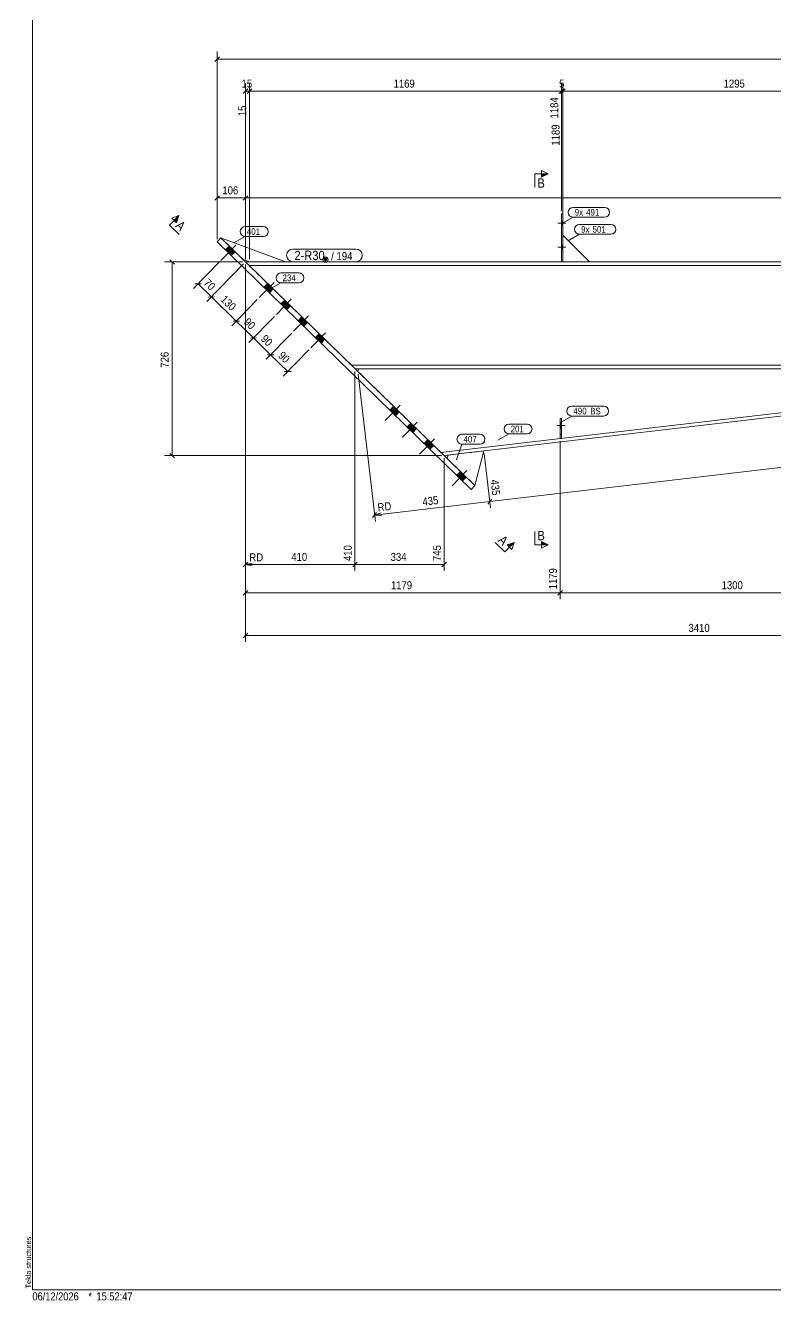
# Model space of a CAD drawing. Header units: millimetres. Extents: x 2 to 1174, y 1 to 825.
# Drawn here: x 2.4 to 283.5, y 1 to 478.9 of the extents above; entities that cross this region are included whole.
import ezdxf

# ---------------------------------------------------------------- set-up
doc = ezdxf.new("R2010")
doc.units = ezdxf.units.MM
for name, pattern in [('XKITLINE00', [0]), ('XKITLINE01', [4, 1, -1, 1, -1]), ('XKITLINE02', [4, 2, -2])]:
    doc.linetypes.add(name, pattern=pattern)
for name, color, linetype, lineweight in [('Bolt', 3, 'Continuous', 0), ('Dimensions', 7, 'Continuous', 0), ('DrawingSheet', 5, 'Continuous', 0), ('OtherObjectType', 7, 'Continuous', 0), ('Part', 2, 'Continuous', 0), ('PartMark', 7, 'Continuous', 0), ('Section', 6, 'Continuous', 0)]:
    doc.layers.add(name, color=color, linetype=linetype, lineweight=lineweight)
doc.styles.add('ARIAL', font='ARIAL.TTF')
doc.styles.add('ARIAL_NARROW', font='ARIALN.TTF')

# ---------------------------------------------------------------- blocks, each defined once
blk = doc.blocks.new('*A10')
at = {"layer": 'Bolt'}
for points in [[(80.93, 394.05), (79.53, 392.62), (77.38, 394.72), (78.78, 396.15)], [(80.93, 394.05), (79.53, 392.62), (77.38, 394.72), (78.78, 396.15)], [(95.25, 380.09), (93.85, 378.66), (91.71, 380.75), (93.1, 382.19)], [(95.25, 380.09), (93.85, 378.66), (91.71, 380.75), (93.1, 382.19)], [(101.69, 373.81), (100.3, 372.38), (98.15, 374.47), (99.55, 375.9)], [(101.69, 373.81), (100.3, 372.38), (98.15, 374.47), (99.55, 375.9)], [(108.14, 367.53), (106.74, 366.1), (104.59, 368.19), (105.99, 369.62)], [(108.14, 367.53), (106.74, 366.1), (104.59, 368.19), (105.99, 369.62)], [(114.58, 361.24), (113.19, 359.81), (111.04, 361.91), (112.43, 363.34)], [(114.58, 361.24), (113.19, 359.81), (111.04, 361.91), (112.43, 363.34)], [(142.51, 334.02), (141.11, 332.59), (138.96, 334.68), (140.36, 336.11)], [(142.51, 334.02), (141.11, 332.59), (138.96, 334.68), (140.36, 336.11)], [(148.95, 327.74), (147.56, 326.31), (145.41, 328.4), (146.8, 329.83)], [(148.95, 327.74), (147.56, 326.31), (145.41, 328.4), (146.8, 329.83)], [(155.4, 321.46), (154, 320.02), (151.85, 322.12), (153.25, 323.55)], [(155.4, 321.46), (154, 320.02), (151.85, 322.12), (153.25, 323.55)], [(167.57, 309.59), (166.17, 308.16), (164.03, 310.25), (165.42, 311.68)], [(167.57, 309.59), (166.17, 308.16), (164.03, 310.25), (165.42, 311.68)]]:
    blk.add_hatch(color=3, dxfattribs=at).paths.add_polyline_path(points, flags=17)
at = {"layer": 'Bolt', "color": 3, "linetype": 'XKITLINE00', "lineweight": 0}
for p, q in [((75.67, 390.8), (81.25, 396.53)), ((75.67, 390.8), (81.25, 396.53)), ((77.38, 394.72), (78.78, 396.15)), ((77.38, 394.72), (78.78, 396.15)), ((79.53, 392.62), (80.93, 394.05)), ((79.53, 392.62), (80.93, 394.05)), ((89.99, 376.84), (95.57, 382.57)), ((89.99, 376.84), (95.57, 382.57)), ((91.71, 380.75), (93.1, 382.19)), ((91.71, 380.75), (93.1, 382.19)), ((93.85, 378.66), (95.25, 380.09)), ((93.85, 378.66), (95.25, 380.09)), ((96.43, 370.56), (102.02, 376.29)), ((96.43, 370.56), (102.02, 376.29)), ((98.15, 374.47), (99.55, 375.9)), ((98.15, 374.47), (99.55, 375.9)), ((100.3, 372.38), (101.69, 373.81)), ((100.3, 372.38), (101.69, 373.81)), ((102.88, 364.28), (108.46, 370.01)), ((102.88, 364.28), (108.46, 370.01)), ((104.59, 368.19), (105.99, 369.62)), ((104.59, 368.19), (105.99, 369.62)), ((106.74, 366.1), (108.14, 367.53)), ((106.74, 366.1), (108.14, 367.53)), ((109.32, 358), (114.9, 363.72)), ((109.32, 358), (114.9, 363.72)), ((111.04, 361.91), (112.43, 363.34)), ((111.04, 361.91), (112.43, 363.34)), ((113.19, 359.81), (114.58, 361.24)), ((113.19, 359.81), (114.58, 361.24)), ((137.25, 330.77), (142.83, 336.5)), ((137.25, 330.77), (142.83, 336.5)), ((138.96, 334.68), (140.36, 336.11)), ((138.96, 334.68), (140.36, 336.11)), ((141.11, 332.59), (142.51, 334.02)), ((141.11, 332.59), (142.51, 334.02)), ((143.69, 324.49), (149.27, 330.22)), ((143.69, 324.49), (149.27, 330.22)), ((145.41, 328.4), (146.8, 329.83)), ((145.41, 328.4), (146.8, 329.83)), ((147.56, 326.31), (148.95, 327.74)), ((147.56, 326.31), (148.95, 327.74)), ((150.13, 318.21), (155.72, 323.93)), ((150.13, 318.21), (155.72, 323.93)), ((151.85, 322.12), (153.25, 323.55)), ((151.85, 322.12), (153.25, 323.55)), ((154, 320.02), (155.4, 321.46)), ((154, 320.02), (155.4, 321.46)), ((162.31, 306.34), (167.89, 312.07)), ((162.31, 306.34), (167.89, 312.07)), ((164.03, 310.25), (165.42, 311.68)), ((164.03, 310.25), (165.42, 311.68)), ((166.17, 308.16), (167.57, 309.59)), ((166.17, 308.16), (167.57, 309.59))]:
    blk.add_line(p, q, dxfattribs=at)
blk = doc.blocks.new('*A32')
at = {"layer": 'Part', "color": 2, "linetype": 'XKITLINE00', "lineweight": 0}
for p, q in [((203.8, 408.22), (203.3, 408.22)), ((203.3, 408.22), (203.3, 390.22)), ((203.8, 390.22), (203.8, 408.22))]:
    blk.add_line(p, q, dxfattribs=at)
at = {"layer": 'Part', "color": 7, "linetype": 'XKITLINE01', "lineweight": 0}
blk.add_line((203.3, 390.22), (203.8, 390.22), dxfattribs=at)
blk = doc.blocks.new('*A33')
at = {"layer": 'Part', "color": 7, "linetype": 'XKITLINE01', "lineweight": 0}
for p, q in [((202.8, 331.61), (202.8, 324.11)), ((203.3, 331.61), (202.8, 331.61)), ((203.3, 324.11), (203.3, 331.61)), ((202.8, 325.61), (203.3, 325.61)), ((202.8, 324.11), (203.3, 324.11))]:
    blk.add_line(p, q, dxfattribs=at)
blk = doc.blocks.new('*A34')
at = {"layer": 'Part', "color": 2, "linetype": 'XKITLINE00', "lineweight": 0}
blk.add_line((213.8, 390.22), (203.8, 400.22), dxfattribs=at)
at = {"layer": 'Part', "color": 7, "linetype": 'XKITLINE01', "lineweight": 0}
for p, q in [((203.8, 400.22), (203.8, 390.22)), ((203.8, 390.22), (213.8, 390.22))]:
    blk.add_line(p, q, dxfattribs=at)
blk = doc.blocks.new('*A38')
at = {"layer": 'Part', "color": 2, "linetype": 'XKITLINE00', "lineweight": 0}
for p, q in [((75.63, 399.22), (99.86, 390.22)), ((86.36, 390.22), (83.79, 391.26))]:
    blk.add_line(p, q, dxfattribs=at)
at = {"layer": 'Part', "color": 7, "linetype": 'XKITLINE01', "lineweight": 0}
for p, q in [((83.79, 391.26), (75.63, 399.22)), ((99.86, 390.22), (86.36, 390.22))]:
    blk.add_line(p, q, dxfattribs=at)
blk = doc.blocks.new('*A50')
at = {"layer": 'Part', "color": 2, "linetype": 'XKITLINE00', "lineweight": 0}
for p, q in [((202.8, 324.11), (202.8, 331.61)), ((202.8, 331.61), (203.3, 331.61)), ((203.3, 331.61), (203.3, 324.11)), ((203.3, 324.11), (202.8, 324.11))]:
    blk.add_line(p, q, dxfattribs=at)
at = {"layer": 'Part', "color": 7, "linetype": 'XKITLINE01', "lineweight": 0}
blk.add_line((202.8, 325.61), (203.3, 325.61), dxfattribs=at)
blk = doc.blocks.new('*A51')
at = {"layer": 'Part', "color": 2, "linetype": 'XKITLINE00', "lineweight": 0}
for p, q in [((127.38, 350.22), (126.95, 349.19)), ((425.89, 350.22), (158.12, 318.81)), ((426.05, 348.93), (159.31, 317.64)), ((425.89, 350.22), (426.05, 348.93))]:
    blk.add_line(p, q, dxfattribs=at)
at = {"layer": 'Part', "color": 7, "linetype": 'XKITLINE01', "lineweight": 0}
for p, q in [((126.95, 349.19), (126.97, 349.2)), ((159.31, 317.64), (126.95, 349.19)), ((126.97, 349.2), (127.38, 350.22)), ((158.12, 318.81), (126.97, 349.2)), ((425.89, 350.22), (127.38, 350.22))]:
    blk.add_line(p, q, dxfattribs=at)
blk = doc.blocks.new('*A52')
at = {"layer": 'Part', "color": 2, "linetype": 'XKITLINE00', "lineweight": 0}
for p, q in [((75.63, 399.22), (74.23, 397.79)), ((74.23, 397.79), (169.46, 304.95)), ((75.63, 399.22), (170.86, 306.38)), ((169.46, 304.95), (170.86, 306.38))]:
    blk.add_line(p, q, dxfattribs=at)
blk = doc.blocks.new('*A53')
at = {"layer": 'Part', "color": 2, "linetype": 'XKITLINE00', "lineweight": 0}
for p, q in [((160.39, 316.59), (160.8, 317.81)), ((174.21, 319.38), (170.86, 306.38))]:
    blk.add_line(p, q, dxfattribs=at)
at = {"layer": 'Part', "color": 7, "linetype": 'XKITLINE01', "lineweight": 0}
for p, q in [((170.86, 306.38), (160.39, 316.59)), ((160.8, 317.81), (174.21, 319.38))]:
    blk.add_line(p, q, dxfattribs=at)
blk = doc.blocks.new('*A72')
at = {"layer": 'Bolt'}
for points in [[(203.3, 405.52), (203.8, 405.52), (203.8, 404.12), (203.3, 404.12)], [(203.3, 405.52), (203.8, 405.52), (203.8, 404.12), (203.3, 404.12)], [(203.3, 396.52), (203.8, 396.52), (203.8, 395.12), (203.3, 395.12)], [(203.3, 396.52), (203.8, 396.52), (203.8, 395.12), (203.3, 395.12)]]:
    blk.add_hatch(color=3, dxfattribs=at).paths.add_polyline_path(points, flags=17)
at = {"layer": 'Bolt', "color": 3, "linetype": 'XKITLINE00', "lineweight": 0}
for p, q in [((204.96, 404.82), (201.96, 404.82)), ((204.96, 404.82), (201.96, 404.82)), ((203.8, 405.52), (203.3, 405.52)), ((203.8, 405.52), (203.3, 405.52)), ((203.8, 404.12), (203.3, 404.12)), ((203.8, 404.12), (203.3, 404.12)), ((204.96, 395.82), (201.96, 395.82)), ((204.96, 395.82), (201.96, 395.82)), ((203.8, 396.52), (203.3, 396.52)), ((203.8, 396.52), (203.3, 396.52)), ((203.8, 395.12), (203.3, 395.12)), ((203.8, 395.12), (203.3, 395.12))]:
    blk.add_line(p, q, dxfattribs=at)
blk = doc.blocks.new('*A73')
at = {"layer": 'Bolt', "color": 3, "linetype": 'XKITLINE02', "lineweight": 0}
for p, q in [((203.3, 329.89), (202.8, 329.89)), ((204.65, 328.91), (201.65, 328.91)), ((203.3, 327.92), (202.8, 327.92))]:
    blk.add_line(p, q, dxfattribs=at)
blk = doc.blocks.new('*A86')
at = {"layer": 'Bolt'}
blk.add_hatch(color=3, dxfattribs=at).paths.add_polyline_path([(203.3, 327.92), (202.8, 327.92), (202.8, 329.89), (203.3, 329.89)], flags=17)
at = {"layer": 'Bolt', "color": 3, "linetype": 'XKITLINE00', "lineweight": 0}
for p, q in [((203.3, 329.89), (202.8, 329.89)), ((204.65, 328.91), (201.65, 328.91)), ((203.3, 327.92), (202.8, 327.92))]:
    blk.add_line(p, q, dxfattribs=at)
blk = doc.blocks.new('*A87')
at = {"layer": 'Part'}
blk.add_hatch(color=2, dxfattribs=at).paths.add_polyline_path([(114.06, 391.62), (115.66, 391.62), (114.86, 390.22)], flags=17)
at = {"layer": 'Part', "color": 2, "linetype": 'XKITLINE00', "lineweight": 0}
for p, q in [((500.8, 390.22), (84.86, 390.22)), ((500.8, 388.92), (86.2, 388.92)), ((114.86, 390.22), (114.06, 391.62)), ((114.06, 391.62), (115.66, 391.62)), ((115.66, 391.62), (114.86, 390.22)), ((124.56, 351.52), (500.8, 351.52)), ((125.89, 350.22), (500.8, 350.22))]:
    blk.add_line(p, q, dxfattribs=at)
at = {"layer": 'Part', "color": 7, "linetype": 'XKITLINE01', "lineweight": 0}
blk.add_line((84.86, 390.22), (125.89, 350.22), dxfattribs=at)
at = {"layer": 'Part', "color": 2, "linetype": 'XKITLINE00', "lineweight": 0}
blk.add_circle((114.86, 391.12), 1, dxfattribs=at)
blk = doc.blocks.new('*A216')
at = {"layer": 'DrawingSheet', "color": 5, "linetype": 'XKITLINE00', "lineweight": 0}
for p, q in [((5, 825), (5, 5)), ((5, 5), (1174, 5))]:
    blk.add_line(p, q, dxfattribs=at)
at = {"layer": 'DrawingSheet', "color": 5, "style": 'ARIAL', "width": 0.85}
blk.add_text('Tekla structures', height=2, rotation=90, dxfattribs=at).set_placement((4.5, 5.5))
blk = doc.blocks.new('*A223')
at = {"layer": 'OtherObjectType', "color": 7, "style": 'ARIAL_NARROW', "width": 1.008832}
for s, p in [('06/12/2026', (4.99, 1)), ('*', (26, 1)), ('15:52:47', (29, 1))]:
    blk.add_text(s, height=3, dxfattribs=at).set_placement(p)
blk = doc.blocks.new('*A224')
at = {"layer": 'Dimensions', "color": 7, "linetype": 'XKITLINE00', "lineweight": 0}
for p, q in [((74.97, 390.09), (65.39, 380.26)), ((84.17, 389.5), (70.4, 375.38)), ((68.27, 382), (65.87, 381.97)), ((67.07, 381.98), (72.07, 377.1)), ((73.27, 377.11), (70.87, 377.08))]:
    blk.add_line(p, q, dxfattribs=at)
at = {"layer": 'Dimensions', "color": 3}
for p in [(67.07, 381.98), (72.07, 377.1)]:
    blk.add_point(p, dxfattribs=at)
at = {"layer": 'Dimensions', "color": 3, "style": 'ARIAL', "width": 0.85}
blk.add_text('70', height=3, rotation=-44.2724, dxfattribs=at).set_placement((68.92, 382.06))
blk = doc.blocks.new('*A225')
at = {"layer": 'Dimensions', "color": 7, "linetype": 'XKITLINE00', "lineweight": 0}
for p, q in [((84.17, 389.5), (70.4, 375.38)), ((73.27, 377.11), (70.87, 377.08)), ((72.07, 377.1), (81.39, 368.02)), ((89.29, 376.13), (79.71, 366.3)), ((82.59, 368.04), (80.19, 368.01))]:
    blk.add_line(p, q, dxfattribs=at)
at = {"layer": 'Dimensions', "color": 3}
for p in [(72.07, 377.1), (81.39, 368.02)]:
    blk.add_point(p, dxfattribs=at)
at = {"layer": 'Dimensions', "color": 3, "style": 'ARIAL', "width": 0.85}
blk.add_text('130', height=3, rotation=-44.2724, dxfattribs=at).set_placement((75.28, 375.86))
blk = doc.blocks.new('*A226')
at = {"layer": 'Dimensions', "color": 7, "linetype": 'XKITLINE00', "lineweight": 0}
for p, q in [((89.29, 376.13), (79.71, 366.3)), ((82.59, 368.04), (80.19, 368.01)), ((81.39, 368.02), (87.83, 361.74)), ((95.73, 369.84), (86.16, 360.02)), ((89.03, 361.75), (86.63, 361.72))]:
    blk.add_line(p, q, dxfattribs=at)
at = {"layer": 'Dimensions', "color": 3}
for p in [(81.39, 368.02), (87.83, 361.74)]:
    blk.add_point(p, dxfattribs=at)
at = {"layer": 'Dimensions', "color": 3, "style": 'ARIAL', "width": 0.85}
blk.add_text('90', height=3, rotation=-44.2724, dxfattribs=at).set_placement((83.96, 367.4))
blk = doc.blocks.new('*A227')
at = {"layer": 'Dimensions', "color": 7, "linetype": 'XKITLINE00', "lineweight": 0}
for p, q in [((83.86, 390.22), (54.56, 390.22)), ((56.56, 391.07), (58.25, 389.37)), ((57.41, 317.64), (57.41, 390.22)), ((158.31, 317.64), (54.56, 317.64)), ((56.56, 318.49), (58.25, 316.79))]:
    blk.add_line(p, q, dxfattribs=at)
at = {"layer": 'Dimensions', "color": 3}
for p in [(57.41, 390.22), (57.41, 317.64)]:
    blk.add_point(p, dxfattribs=at)
at = {"layer": 'Dimensions', "color": 3, "style": 'ARIAL', "width": 0.85}
blk.add_text('726', height=3, rotation=90.0002, dxfattribs=at).set_placement((56.06, 350.59))
blk = doc.blocks.new('*A228')
at = {"layer": 'Dimensions', "color": 7, "linetype": 'XKITLINE00', "lineweight": 0}
for p, q in [((74.23, 398.79), (74.23, 469.07)), ((75.08, 467.07), (73.38, 465.37)), ((74.23, 466.22), (990.16, 466.22))]:
    blk.add_line(p, q, dxfattribs=at)
at = {"layer": 'Dimensions', "color": 3}
blk.add_point((74.23, 466.22), dxfattribs=at)
blk = doc.blocks.new('*A229')
at = {"layer": 'Dimensions', "color": 7, "linetype": 'XKITLINE00', "lineweight": 0}
for p, q in [((74.23, 398.79), (74.23, 417.07)), ((84.86, 391.22), (84.86, 417.07)), ((75.08, 415.07), (73.38, 413.37)), ((74.23, 414.22), (84.86, 414.22)), ((85.71, 415.07), (84.01, 413.37))]:
    blk.add_line(p, q, dxfattribs=at)
at = {"layer": 'Dimensions', "color": 3}
for p in [(74.23, 414.22), (84.86, 414.22)]:
    blk.add_point(p, dxfattribs=at)
at = {"layer": 'Dimensions', "color": 3, "style": 'ARIAL', "width": 0.85}
blk.add_text('106', height=3, dxfattribs=at).set_placement((76.21, 415.57))
blk = doc.blocks.new('*A230')
at = {"layer": 'Dimensions', "color": 7, "linetype": 'XKITLINE00', "lineweight": 0}
for p, q in [((85.71, 455.07), (84.01, 453.37)), ((84.86, 391.22), (84.86, 457.07)), ((84.86, 454.22), (86.36, 454.22)), ((87.21, 455.07), (85.51, 453.37)), ((86.36, 391.22), (86.36, 457.07))]:
    blk.add_line(p, q, dxfattribs=at)
at = {"layer": 'Dimensions', "color": 3}
for p in [(84.86, 454.22), (86.36, 454.22)]:
    blk.add_point(p, dxfattribs=at)
at = {"layer": 'Dimensions', "color": 3, "style": 'ARIAL', "width": 0.85}
blk.add_text('15', height=3, dxfattribs=at).set_placement((83.39, 455.57))
blk.add_text('15', height=3, rotation=90.0002, dxfattribs=at).set_placement((85.16, 444.87))
blk = doc.blocks.new('*A231')
at = {"layer": 'PartMark', "color": 7, "linetype": 'XKITLINE00', "lineweight": 0}
for p, q in [((84.75, 403.48), (91.51, 403.48)), ((80.5, 397.39), (84.75, 399.78)), ((84.75, 399.78), (91.51, 399.78))]:
    blk.add_line(p, q, dxfattribs=at)
for centre, start, end in [((84.75, 401.63), 90, 270), ((91.51, 401.63), 270, 90)]:
    blk.add_arc(centre, 1.85, start, end, dxfattribs=at)
at = {"layer": 'PartMark', "color": 3, "style": 'ARIAL', "width": 0.85}
blk.add_text('401', height=2.5, dxfattribs=at).set_placement((85.35, 400.38))
blk = doc.blocks.new('*A232')
at = {"layer": 'Section'}
for points in [[(58.12, 405.81), (59.87, 407.6), (59.02, 404.94)], [(182.89, 284.18), (185.53, 285.1), (183.78, 283.31)]]:
    blk.add_hatch(color=3, dxfattribs=at).paths.add_polyline_path(points, flags=17)
at = {"layer": 'Section', "color": 1, "linetype": 'XKITLINE00', "lineweight": 0}
for p, q in [((56.38, 404.02), (59.87, 407.6)), ((56.38, 404.02), (59.96, 400.53)), ((182.04, 281.52), (178.46, 285.01)), ((182.04, 281.52), (185.53, 285.1))]:
    blk.add_line(p, q, dxfattribs=at)
at = {"layer": 'Section', "color": 3, "linetype": 'XKITLINE00', "lineweight": 0}
for p, q in [((57.23, 406.68), (59.87, 407.6)), ((59.02, 404.94), (57.23, 406.68)), ((59.87, 407.6), (59.02, 404.94)), ((185.53, 285.1), (182.89, 284.18)), ((182.89, 284.18), (184.68, 282.44)), ((185.53, 285.1), (184.68, 282.44))]:
    blk.add_line(p, q, dxfattribs=at)
at = {"layer": 'Section', "color": 7, "style": 'ARIAL', "width": 0.85}
for p in [(58.33, 403.52), (179.25, 285.63)]:
    blk.add_text('A', height=3.5, rotation=-44.2724, dxfattribs=at).set_placement(p)
blk = doc.blocks.new('*A234')
at = {"layer": 'Dimensions', "color": 7, "linetype": 'XKITLINE00', "lineweight": 0}
for p, q in [((84.86, 391.22), (84.86, 417.07)), ((85.71, 415.07), (84.01, 413.37)), ((84.86, 414.22), (988.16, 414.22))]:
    blk.add_line(p, q, dxfattribs=at)
at = {"layer": 'Dimensions', "color": 3}
blk.add_point((84.86, 414.22), dxfattribs=at)
blk = doc.blocks.new('*A238')
at = {"layer": 'PartMark', "color": 7, "linetype": 'XKITLINE00', "lineweight": 0}
for p, q in [((179.41, 323.38), (183.66, 325.77)), ((183.66, 329.47), (190.42, 329.47)), ((183.66, 325.77), (190.42, 325.77))]:
    blk.add_line(p, q, dxfattribs=at)
for centre, start, end in [((183.66, 327.62), 90, 270), ((190.42, 327.62), 270, 90)]:
    blk.add_arc(centre, 1.85, start, end, dxfattribs=at)
at = {"layer": 'PartMark', "color": 3, "style": 'ARIAL', "width": 0.85}
blk.add_text('201', height=2.5, dxfattribs=at).set_placement((184.26, 326.37))
blk = doc.blocks.new('*A242')
at = {"layer": 'PartMark', "color": 7, "linetype": 'XKITLINE00', "lineweight": 0}
for p, q in [((102.61, 395.02), (126.26, 395.02)), ((102.61, 390.32), (126.26, 390.32))]:
    blk.add_line(p, q, dxfattribs=at)
for centre, start, end in [((102.61, 392.67), 90, 270), ((126.26, 392.67), 270, 90)]:
    blk.add_arc(centre, 2.35, start, end, dxfattribs=at)
at = {"layer": 'PartMark', "color": 1, "style": 'ARIAL', "width": 0.85}
blk.add_text('2-R30', height=3.5, dxfattribs=at).set_placement((103.21, 390.92))
at = {"layer": 'PartMark', "color": 3, "style": 'ARIAL', "width": 0.85}
for s, p in [('/', (116.97, 390.92)), ('194', (118.99, 390.92))]:
    blk.add_text(s, height=3, dxfattribs=at).set_placement(p)
blk = doc.blocks.new('*A243')
at = {"layer": 'PartMark', "color": 7, "linetype": 'XKITLINE00', "lineweight": 0}
for p, q in [((210.07, 404.28), (221.85, 404.28)), ((205.83, 398.19), (210.07, 400.58)), ((210.07, 400.58), (221.85, 400.58))]:
    blk.add_line(p, q, dxfattribs=at)
for centre, start, end in [((210.07, 402.43), 90, 270), ((221.85, 402.43), 270, 90)]:
    blk.add_arc(centre, 1.85, start, end, dxfattribs=at)
at = {"layer": 'PartMark', "color": 3, "style": 'ARIAL', "width": 0.85}
for s, p in [('9x', (210.67, 401.18)), ('501', (214.94, 401.18))]:
    blk.add_text(s, height=2.5, dxfattribs=at).set_placement(p)
blk = doc.blocks.new('*A244')
at = {"layer": 'PartMark', "color": 7, "linetype": 'XKITLINE00', "lineweight": 0}
for p, q in [((203.43, 404.59), (207.67, 406.98)), ((207.67, 410.68), (219.45, 410.68)), ((207.67, 406.98), (219.45, 406.98))]:
    blk.add_line(p, q, dxfattribs=at)
for centre, start, end in [((207.67, 408.83), 90, 270), ((219.45, 408.83), 270, 90)]:
    blk.add_arc(centre, 1.85, start, end, dxfattribs=at)
at = {"layer": 'PartMark', "color": 3, "style": 'ARIAL', "width": 0.85}
for s, p in [('9x', (208.27, 407.58)), ('491', (212.54, 407.58))]:
    blk.add_text(s, height=2.5, dxfattribs=at).set_placement(p)
blk = doc.blocks.new('*A248')
at = {"layer": 'PartMark', "color": 7, "linetype": 'XKITLINE00', "lineweight": 0}
for p, q in [((207.17, 336.17), (219.13, 336.17)), ((202.93, 330.08), (207.17, 332.47)), ((207.17, 332.47), (219.13, 332.47))]:
    blk.add_line(p, q, dxfattribs=at)
for centre, start, end in [((207.17, 334.32), 90, 270), ((219.13, 334.32), 270, 90)]:
    blk.add_arc(centre, 1.85, start, end, dxfattribs=at)
at = {"layer": 'PartMark', "color": 3, "style": 'ARIAL', "width": 0.85}
for s, p in [('490', (207.77, 333.07)), ('BS', (214.08, 333.07))]:
    blk.add_text(s, height=2.5, dxfattribs=at).set_placement(p)
blk = doc.blocks.new('*A254')
at = {"layer": 'Section'}
for points in [[(195.8, 423.28), (198.3, 423.28), (195.8, 422.03)], [(195.8, 285.4), (198.3, 284.15), (195.8, 284.15)]]:
    blk.add_hatch(color=3, dxfattribs=at).paths.add_polyline_path(points, flags=17)
at = {"layer": 'Section', "color": 1, "linetype": 'XKITLINE00', "lineweight": 0}
for p, q in [((193.3, 423.28), (193.3, 418.28)), ((193.3, 423.28), (198.3, 423.28)), ((193.3, 284.15), (193.3, 289.15)), ((193.3, 284.15), (198.3, 284.15))]:
    blk.add_line(p, q, dxfattribs=at)
at = {"layer": 'Section', "color": 3, "linetype": 'XKITLINE00', "lineweight": 0}
for p, q in [((195.8, 422.03), (195.8, 424.53)), ((195.8, 424.53), (198.3, 423.28)), ((198.3, 423.28), (195.8, 422.03)), ((198.3, 284.15), (195.8, 285.4)), ((195.8, 285.4), (195.8, 282.9)), ((198.3, 284.15), (195.8, 282.9))]:
    blk.add_line(p, q, dxfattribs=at)
at = {"layer": 'Section', "color": 7, "style": 'ARIAL', "width": 0.85}
for p in [(194.3, 418.03), (194.3, 285.9)]:
    blk.add_text('B', height=3.5, dxfattribs=at).set_placement(p)
blk = doc.blocks.new('*A259')
at = {"layer": 'Dimensions', "color": 7, "linetype": 'XKITLINE00', "lineweight": 0}
for p, q in [((95.73, 369.84), (86.16, 360.02)), ((102.18, 363.56), (92.6, 353.74)), ((89.03, 361.75), (86.63, 361.72)), ((87.83, 361.74), (94.28, 355.46)), ((95.48, 355.47), (93.08, 355.44))]:
    blk.add_line(p, q, dxfattribs=at)
at = {"layer": 'Dimensions', "color": 3}
for p in [(87.83, 361.74), (94.28, 355.46)]:
    blk.add_point(p, dxfattribs=at)
at = {"layer": 'Dimensions', "color": 3, "style": 'ARIAL', "width": 0.85}
blk.add_text('90', height=3, rotation=-44.2724, dxfattribs=at).set_placement((90.4, 361.12))
blk = doc.blocks.new('*A260')
at = {"layer": 'Dimensions', "color": 7, "linetype": 'XKITLINE00', "lineweight": 0}
for p, q in [((102.18, 363.56), (92.6, 353.74)), ((95.48, 355.47), (93.08, 355.44)), ((94.28, 355.46), (100.72, 349.17)), ((108.62, 357.28), (99.04, 347.45)), ((101.92, 349.19), (99.52, 349.16))]:
    blk.add_line(p, q, dxfattribs=at)
at = {"layer": 'Dimensions', "color": 3}
for p in [(94.28, 355.46), (100.72, 349.17)]:
    blk.add_point(p, dxfattribs=at)
at = {"layer": 'Dimensions', "color": 3, "style": 'ARIAL', "width": 0.85}
blk.add_text('90', height=3, rotation=-44.2724, dxfattribs=at).set_placement((96.85, 354.83))
blk = doc.blocks.new('*A261')
at = {"layer": 'Dimensions', "color": 7, "linetype": 'XKITLINE00', "lineweight": 0}
for p, q in [((84.86, 389.22), (84.86, 274.42)), ((84.86, 389.22), (84.86, 274.42)), ((125.89, 349.22), (125.89, 274.42)), ((85.71, 277.67), (84.01, 275.98)), ((87.36, 277.32), (84.86, 276.82)), ((126.74, 277.67), (125.05, 275.98)), ((84.86, 276.82), (125.89, 276.82)), ((87.36, 276.32), (84.86, 276.82)), ((92.08, 276.82), (84.86, 276.82))]:
    blk.add_line(p, q, dxfattribs=at)
at = {"layer": 'Dimensions', "color": 3}
for p in [(84.86, 276.82), (125.89, 276.82)]:
    blk.add_point(p, dxfattribs=at)
at = {"layer": 'Dimensions', "color": 7}
blk.add_point((84.86, 276.82), dxfattribs=at)
at = {"layer": 'Dimensions', "color": 3, "style": 'ARIAL', "width": 0.85}
blk.add_text('410', height=3, rotation=90.0002, dxfattribs=at).set_placement((124.69, 278.12))
for s, p in [('RD', (86.31, 278.02)), ('410', (102.04, 278.17))]:
    blk.add_text(s, height=3, dxfattribs=at).set_placement(p)
blk = doc.blocks.new('*A262')
at = {"layer": 'Dimensions', "color": 7, "linetype": 'XKITLINE00', "lineweight": 0}
for p, q in [((125.89, 349.22), (125.89, 274.42)), ((159.31, 316.64), (159.31, 274.42)), ((126.74, 277.67), (125.05, 275.98)), ((160.16, 277.67), (158.47, 275.98)), ((125.89, 276.82), (159.31, 276.82))]:
    blk.add_line(p, q, dxfattribs=at)
at = {"layer": 'Dimensions', "color": 3}
for p in [(125.89, 276.82), (159.31, 276.82)]:
    blk.add_point(p, dxfattribs=at)
at = {"layer": 'Dimensions', "color": 3, "style": 'ARIAL', "width": 0.85}
blk.add_text('745', height=3, rotation=90.0002, dxfattribs=at).set_placement((158.11, 278.12))
blk.add_text('334', height=3, dxfattribs=at).set_placement((139.27, 278.17))
blk = doc.blocks.new('*A263')
at = {"layer": 'Dimensions', "color": 7, "linetype": 'XKITLINE00', "lineweight": 0}
for p, q in [((84.86, 389.22), (84.86, 247.82)), ((425.89, 350.52), (425.89, 247.82)), ((85.71, 251.07), (84.01, 249.37)), ((84.86, 250.22), (425.89, 250.22)), ((426.74, 251.07), (425.05, 249.37))]:
    blk.add_line(p, q, dxfattribs=at)
at = {"layer": 'Dimensions', "color": 3}
for p in [(84.86, 250.22), (425.89, 250.22)]:
    blk.add_point(p, dxfattribs=at)
at = {"layer": 'Dimensions', "color": 3, "style": 'ARIAL', "width": 0.85}
blk.add_text('3410', height=3, rotation=90.0002, dxfattribs=at).set_placement((424.69, 251.52))
blk.add_text('3410', height=3, dxfattribs=at).set_placement((250.93, 251.57))
blk = doc.blocks.new('*A264')
at = {"layer": 'Dimensions', "color": 7, "linetype": 'XKITLINE00', "lineweight": 0}
for p, q in [((84.86, 389.22), (84.86, 263.82)), ((202.8, 323.11), (202.8, 263.82)), ((85.71, 267.07), (84.01, 265.37)), ((84.86, 266.22), (202.8, 266.22)), ((203.65, 267.07), (201.95, 265.37))]:
    blk.add_line(p, q, dxfattribs=at)
at = {"layer": 'Dimensions', "color": 3}
for p in [(84.86, 266.22), (202.8, 266.22)]:
    blk.add_point(p, dxfattribs=at)
at = {"layer": 'Dimensions', "color": 3, "style": 'ARIAL', "width": 0.85}
blk.add_text('1179', height=3, rotation=90.0002, dxfattribs=at).set_placement((201.6, 267.52))
blk.add_text('1179', height=3, dxfattribs=at).set_placement((139.38, 267.57))
blk = doc.blocks.new('*A265')
at = {"layer": 'Dimensions', "color": 7, "linetype": 'XKITLINE00', "lineweight": 0}
for p, q in [((332.8, 350.52), (332.8, 263.82)), ((202.8, 323.11), (202.8, 263.82)), ((203.65, 267.07), (201.95, 265.37)), ((202.8, 266.22), (332.8, 266.22)), ((333.65, 267.07), (331.95, 265.37))]:
    blk.add_line(p, q, dxfattribs=at)
at = {"layer": 'Dimensions', "color": 3}
for p in [(202.8, 266.22), (332.8, 266.22)]:
    blk.add_point(p, dxfattribs=at)
at = {"layer": 'Dimensions', "color": 3, "style": 'ARIAL', "width": 0.85}
blk.add_text('2479', height=3, rotation=90.0002, dxfattribs=at).set_placement((331.6, 267.52))
blk.add_text('1300', height=3, dxfattribs=at).set_placement((263.35, 267.57))
blk = doc.blocks.new('*A270')
at = {"layer": 'Dimensions', "color": 7, "linetype": 'XKITLINE00', "lineweight": 0}
for p, q in [((87.21, 455.07), (85.51, 453.37)), ((86.36, 391.22), (86.36, 457.07)), ((86.36, 454.22), (203.3, 454.22)), ((204.15, 455.07), (202.45, 453.37)), ((203.3, 409.22), (203.3, 457.07))]:
    blk.add_line(p, q, dxfattribs=at)
at = {"layer": 'Dimensions', "color": 3}
for p in [(86.36, 454.22), (203.3, 454.22)]:
    blk.add_point(p, dxfattribs=at)
at = {"layer": 'Dimensions', "color": 3, "style": 'ARIAL', "width": 0.85}
blk.add_text('1169', height=3, dxfattribs=at).set_placement((140.38, 455.57))
blk.add_text('1184', height=3, rotation=90.0002, dxfattribs=at).set_placement((202.1, 444.02))
blk = doc.blocks.new('*A271')
at = {"layer": 'Dimensions', "color": 7, "linetype": 'XKITLINE00', "lineweight": 0}
for p, q in [((204.15, 455.07), (202.45, 453.37)), ((204.65, 455.07), (202.95, 453.37)), ((203.3, 409.22), (203.3, 457.07)), ((203.3, 454.22), (203.8, 454.22)), ((203.8, 401.22), (203.8, 457.07))]:
    blk.add_line(p, q, dxfattribs=at)
at = {"layer": 'Dimensions', "color": 3}
for p in [(203.3, 454.22), (203.8, 454.22)]:
    blk.add_point(p, dxfattribs=at)
at = {"layer": 'Dimensions', "color": 3, "style": 'ARIAL', "width": 0.85}
blk.add_text('5', height=3, dxfattribs=at).set_placement((202.43, 455.57))
blk.add_text('1189', height=3, rotation=90.0002, dxfattribs=at).set_placement((202.6, 433.82))
blk = doc.blocks.new('*A272')
at = {"layer": 'Dimensions', "color": 7, "linetype": 'XKITLINE00', "lineweight": 0}
for p, q in [((204.65, 455.07), (202.95, 453.37)), ((203.8, 401.22), (203.8, 457.07)), ((203.8, 454.22), (333.3, 454.22)), ((334.15, 455.07), (332.45, 453.37)), ((333.3, 409.22), (333.3, 457.07))]:
    blk.add_line(p, q, dxfattribs=at)
at = {"layer": 'Dimensions', "color": 3}
for p in [(203.8, 454.22), (333.3, 454.22)]:
    blk.add_point(p, dxfattribs=at)
at = {"layer": 'Dimensions', "color": 3, "style": 'ARIAL', "width": 0.85}
blk.add_text('1295', height=3, dxfattribs=at).set_placement((264.1, 455.57))
blk.add_text('2484', height=3, rotation=90.0002, dxfattribs=at).set_placement((332.1, 444.02))
blk = doc.blocks.new('*A282')
at = {"layer": 'Dimensions', "color": 7, "linetype": 'XKITLINE00', "lineweight": 0}
for p, q in [((127.07, 348.19), (133.55, 292.96)), ((127.07, 348.19), (133.55, 292.96)), ((174.33, 318.39), (176.72, 298.03)), ((177.18, 301.35), (175.69, 299.47)), ((133.27, 295.35), (176.44, 300.41)), ((134.01, 296.29), (132.52, 294.41)), ((140.44, 296.19), (133.27, 295.35)), ((135.69, 296.14), (133.27, 295.35)), ((135.81, 295.14), (133.27, 295.35))]:
    blk.add_line(p, q, dxfattribs=at)
at = {"layer": 'Dimensions', "color": 3}
for p in [(176.44, 300.41), (133.27, 295.35)]:
    blk.add_point(p, dxfattribs=at)
at = {"layer": 'Dimensions', "color": 7}
blk.add_point((133.27, 295.35), dxfattribs=at)
at = {"layer": 'Dimensions', "color": 3, "style": 'ARIAL', "width": 0.85}
for s, rotation, p in [('435', -83.3081, (176.7, 308.47)), ('435', 6.6921, (151.38, 298.83)), ('RD', 6.6921, (134.56, 296.71))]:
    blk.add_text(s, height=3, rotation=rotation, dxfattribs=at).set_placement(p)
blk = doc.blocks.new('*A283')
at = {"layer": 'Dimensions', "color": 7, "linetype": 'XKITLINE00', "lineweight": 0}
for p, q in [((426.16, 347.93), (428.55, 327.57)), ((176.44, 300.41), (428.27, 329.95)), ((429.01, 330.9), (427.53, 329.01)), ((174.33, 318.39), (176.72, 298.03)), ((177.18, 301.35), (175.69, 299.47))]:
    blk.add_line(p, q, dxfattribs=at)
at = {"layer": 'Dimensions', "color": 3}
for p in [(428.27, 329.95), (176.44, 300.41)]:
    blk.add_point(p, dxfattribs=at)
at = {"layer": 'Dimensions', "color": 3, "style": 'ARIAL', "width": 0.85}
for s, rotation, p in [('2970', -83.3081, (428.27, 340.22)), ('2536', 6.6921, (297.78, 316.01))]:
    blk.add_text(s, height=3, rotation=rotation, dxfattribs=at).set_placement(p)
blk = doc.blocks.new('*A284')
at = {"layer": 'PartMark', "color": 7, "linetype": 'XKITLINE00', "lineweight": 0}
for p, q in [((165.99, 325.64), (172.76, 325.64)), ((163.92, 316.06), (165.99, 321.94)), ((165.99, 321.94), (172.76, 321.94))]:
    blk.add_line(p, q, dxfattribs=at)
for centre, start, end in [((165.99, 323.79), 90, 270), ((172.76, 323.79), 270, 90)]:
    blk.add_arc(centre, 1.85, start, end, dxfattribs=at)
at = {"layer": 'PartMark', "color": 3, "style": 'ARIAL', "width": 0.85}
blk.add_text('407', height=2.5, dxfattribs=at).set_placement((166.59, 322.54))
blk = doc.blocks.new('*A285')
at = {"layer": 'PartMark', "color": 7, "linetype": 'XKITLINE00', "lineweight": 0}
for p, q in [((93.92, 380.01), (98.16, 382.41)), ((98.16, 386.11), (104.92, 386.11)), ((98.16, 382.41), (104.92, 382.41))]:
    blk.add_line(p, q, dxfattribs=at)
for centre, start, end in [((98.16, 384.26), 90, 270), ((104.92, 384.26), 270, 90)]:
    blk.add_arc(centre, 1.85, start, end, dxfattribs=at)
at = {"layer": 'PartMark', "color": 3, "style": 'ARIAL', "width": 0.85}
blk.add_text('234', height=2.5, dxfattribs=at).set_placement((98.76, 383.01))

msp = doc.modelspace()

# ---------------------------------------------------------------- block references
at = {"lineweight": 0}
for name in ['*A216', '*A228', '*A230', '*A270', '*A271', '*A272', '*A254', '*A229', '*A234', '*A232', '*A32', '*A244', '*A231', '*A72', '*A243', '*A52', '*A38', '*A34', '*A10', '*A242', '*A227', '*A224', '*A225', '*A261', '*A263', '*A264', '*A285', '*A226', '*A259', '*A260', '*A262', '*A51', '*A265', '*A282', '*A283', '*A248', '*A73', '*A86', '*A33', '*A50', '*A284', '*A238', '*A53', '*A223']:
    msp.add_blockref(name, (0, 0), dxfattribs=at)
at = {"layer": 'Part', "lineweight": 0}
msp.add_blockref('*A87', (0, 0), dxfattribs=at)

doc.saveas('drawing.dxf')
